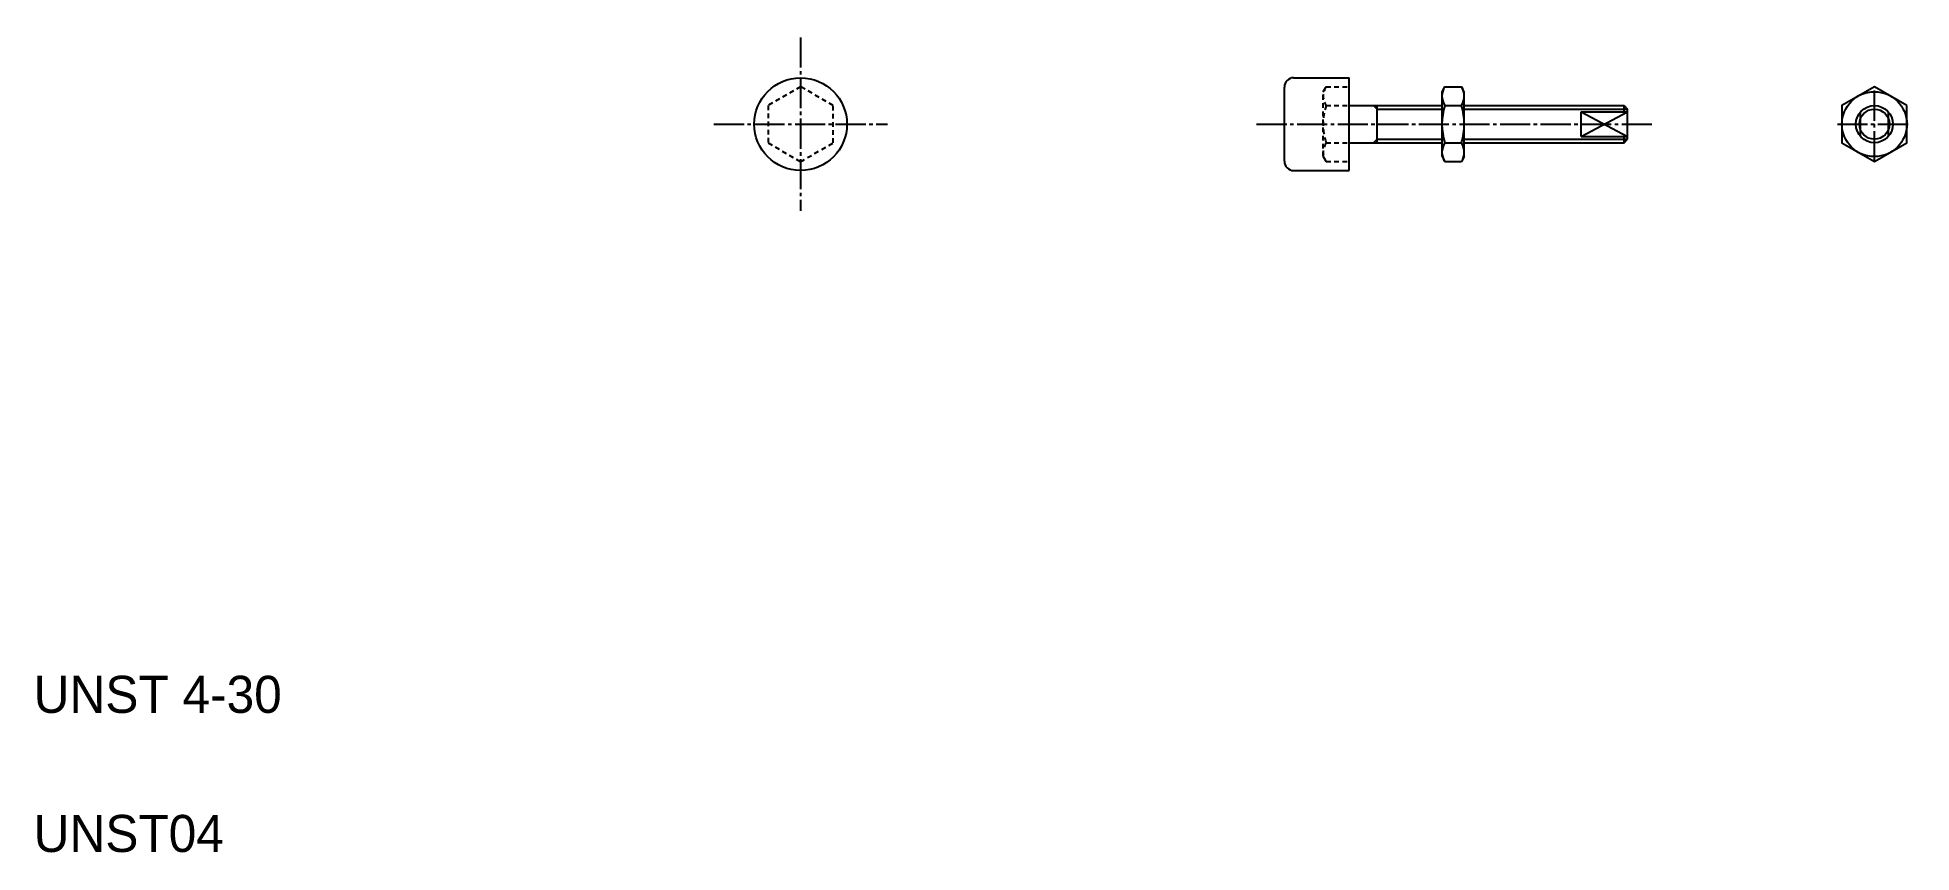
# Model space of a CAD drawing. Extents: x 10 to 212, y 10 to 98.
import ezdxf

# ---------------------------------------------------------------- set-up
doc = ezdxf.new("R2010")
doc.units = 0
doc.header["$LTSCALE"] = 0.25
doc.linetypes.add('CENTER', pattern=[17.5, 13, -1.5, 1.5, -1.5])
doc.linetypes.add('DASHED', pattern=[3.5, 2, -1.5])
doc.layers.get('0').update_dxf_attribs({"linetype": 'CONTINUOUS'})
doc.layers.add('CENTER', color=1, linetype='CENTER')

msp = doc.modelspace()

# ---------------------------------------------------------------- linework, layer by layer
at = {"color": 7, "linetype": 'CONTINUOUS'}
for p, q in [((145.85, 93.48), (151.85, 93.48)), ((151.85, 83.48), (151.85, 93.48)), ((144.85, 84.48), (144.85, 92.48)), ((161.85, 91.98), (162.16, 92.52)), ((162.16, 92.52), (163.93, 92.52)), ((164.25, 91.98), (163.93, 92.52)), ((151.85, 90.48), (161.85, 90.48)), ((154.85, 86.48), (154.85, 90.48)), ((162.16, 90.5), (163.93, 90.5)), ((164.25, 90.48), (181.47, 90.48)), ((176.85, 87.15), (176.85, 89.8)), ((176.85, 89.8), (181.85, 89.8)), ((181.47, 89.8), (181.47, 90.48)), ((181.47, 90.48), (181.85, 90.1)), ((181.85, 86.86), (181.85, 90.1)), ((206.97, 87.15), (206.97, 89.8)), ((209.97, 87.15), (209.97, 89.8)), ((176.85, 87.15), (181.85, 87.15)), ((181.47, 86.48), (181.47, 87.15)), ((151.85, 86.48), (161.85, 86.48)), ((161.85, 84.98), (162.16, 84.44)), ((162.16, 86.46), (163.93, 86.46)), ((164.25, 84.98), (163.93, 84.44)), ((164.25, 86.48), (181.47, 86.48)), ((181.47, 86.48), (181.85, 86.86)), ((145.85, 83.48), (151.85, 83.48)), ((162.16, 84.44), (163.93, 84.44))]:
    msp.add_line(p, q, dxfattribs=at)
at = {"color": 3, "linetype": 'DASHED'}
for p, q in [((92.69, 92.52), (89.19, 90.5)), ((96.2, 90.5), (92.69, 92.52)), ((149.05, 91.98), (149.36, 92.52)), ((149.05, 84.98), (149.05, 91.98)), ((149.36, 92.52), (151.85, 92.52)), ((89.19, 90.5), (89.19, 86.46)), ((96.2, 86.46), (96.2, 90.5)), ((149.36, 90.5), (151.85, 90.5)), ((89.19, 86.46), (92.69, 84.43)), ((92.69, 84.43), (96.2, 86.46)), ((149.05, 84.98), (149.36, 84.44)), ((149.36, 86.46), (151.85, 86.46)), ((149.36, 84.44), (151.85, 84.44))]:
    msp.add_line(p, q, dxfattribs=at)
at = {"linetype": 'CONTINUOUS'}
for p, q in [((161.85, 84.98), (161.85, 91.98)), ((164.25, 84.98), (164.25, 91.98))]:
    msp.add_line(p, q, dxfattribs=at)
at = {"color": 3, "linetype": 'CONTINUOUS'}
for p, q in [((154.47, 90.48), (154.85, 90.1)), ((154.85, 90.1), (161.85, 90.1)), ((164.25, 90.1), (181.85, 90.1)), ((176.85, 87.15), (181.85, 89.8)), ((176.85, 89.8), (181.85, 87.15)), ((154.47, 86.48), (154.85, 86.86)), ((154.85, 86.86), (161.85, 86.86)), ((164.25, 86.86), (181.85, 86.86))]:
    msp.add_line(p, q, dxfattribs=at)
for p, q in [((178.1, 89.14), (178.1, 89.14)), ((179.35, 88.48), (179.35, 88.48))]:
    msp.add_line(p, q)
msp.add_lwpolyline([(211.97, 90.5), (208.47, 92.52), (204.97, 90.5), (204.97, 86.46), (208.47, 84.44), (211.97, 86.46)], close=True)
at = {"color": 7, "linetype": 'CONTINUOUS'}
for centre, radius in [((92.69, 88.48), 5), ((208.47, 88.48), 2)]:
    msp.add_circle(centre, radius, dxfattribs=at)
msp.add_circle((208.47, 88.48), 3.5)
at = {"color": 3}
msp.add_circle((208.47, 88.48), 1.62, dxfattribs=at)
at = {"color": 7, "linetype": 'CONTINUOUS'}
for centre, radius, start, end in [((145.85, 92.48), 1, 90, 180), ((163.63, 91.51), 1.79, 145.6157, 214.3843), ((162.46, 91.51), 1.79, 325.6157, 34.3843), ((168.53, 88.48), 6.69, 162.412, 197.588), ((157.56, 88.48), 6.69, 342.412, 17.588), ((163.63, 85.45), 1.79, 145.6157, 214.3843), ((162.46, 85.45), 1.79, 325.6157, 34.3843), ((145.85, 84.48), 1, 180, 270)]:
    msp.add_arc(centre, radius, start, end, dxfattribs=at)
at = {"color": 3, "linetype": 'DASHED'}
for centre, radius, start, end in [((150.83, 91.51), 1.79, 145.6158, 214.3842), ((155.73, 88.48), 6.69, 162.4121, 197.5879), ((150.83, 85.45), 1.79, 145.6158, 214.3842)]:
    msp.add_arc(centre, radius, start, end, dxfattribs=at)
at = {"layer": 'CENTER', "color": 1, "linetype": 'CENTER'}
for p, q in [((92.69, 97.83), (92.69, 79.13)), ((208.47, 84.48), (208.47, 92.48)), ((83.34, 88.48), (102.05, 88.48)), ((141.85, 88.48), (184.85, 88.48)), ((204.47, 88.48), (212.47, 88.48))]:
    msp.add_line(p, q, dxfattribs=at)

# ---------------------------------------------------------------- texts
for s, p in [('UNST 4-30', (10, 25)), ('UNST04', (10, 10))]:
    msp.add_text(s, height=4).set_placement(p)

doc.saveas('drawing.dxf')
